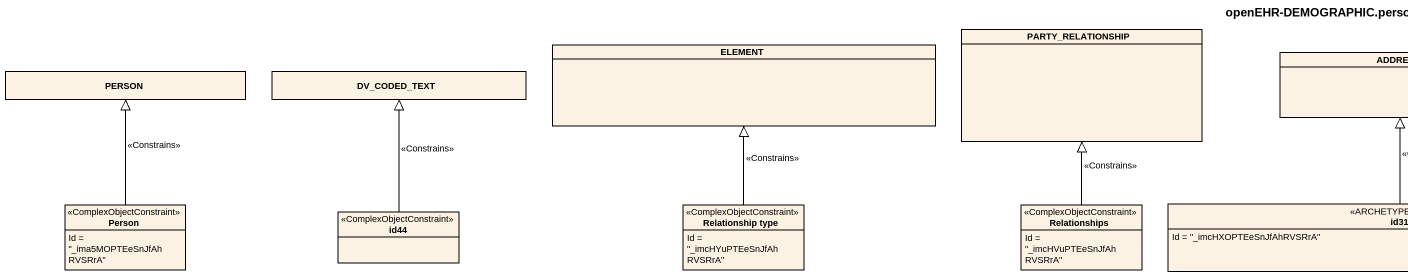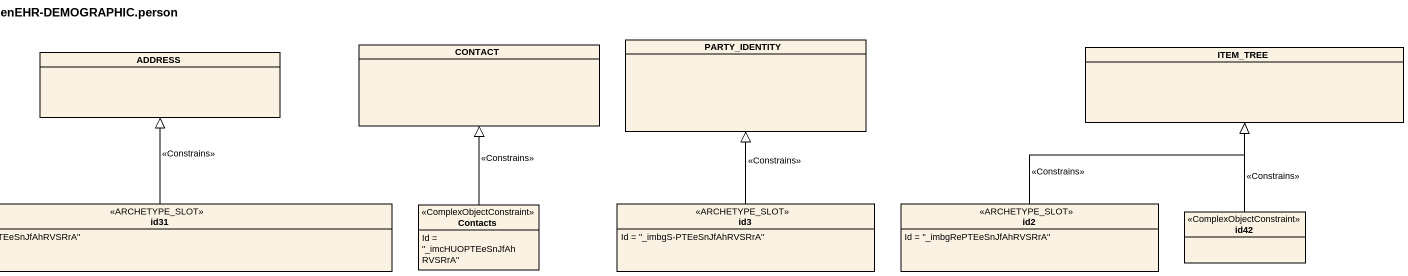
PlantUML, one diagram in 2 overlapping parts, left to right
@startuml
title openEHR-DEMOGRAPHIC.person
hide circle
hide empty members
class PARTY_RELATIONSHIP
class "PERSON" as PERSON_
class DV_CODED_TEXT
class ELEMENT
class ADDRESS
class CONTACT
class PARTY_IDENTITY
class ITEM_TREE
class "Person" as Person_ <<ComplexObjectConstraint>> {
  Id = "_ima5MOPTEeSnJfAhRVSRrA"
}
class id44 <<ComplexObjectConstraint>>
class "Relationship type" as Relationship_type <<ComplexObjectConstraint>> {
  Id = "_imcHYuPTEeSnJfAhRVSRrA"
}
class Relationships <<ComplexObjectConstraint>> {
  Id = "_imcHVuPTEeSnJfAhRVSRrA"
}
class id31 <<ARCHETYPE_SLOT>> {
  Id = "_imcHXOPTEeSnJfAhRVSRrA"
}
class Contacts <<ComplexObjectConstraint>> {
  Id = "_imcHUOPTEeSnJfAhRVSRrA"
}
class id3 <<ARCHETYPE_SLOT>> {
  Id = "_imbgS-PTEeSnJfAhRVSRrA"
}
class id2 <<ARCHETYPE_SLOT>> {
  Id = "_imbgRePTEeSnJfAhRVSRrA"
}
class id42 <<ComplexObjectConstraint>>
Person_ -up-|> PERSON_ : <<Constrains>>
id44 -up-|> DV_CODED_TEXT : <<Constrains>>
Relationship_type -up-|> ELEMENT : <<Constrains>>
Relationships -up-|> PARTY_RELATIONSHIP : <<Constrains>>
id31 -up-|> ADDRESS : <<Constrains>>
Contacts -up-|> CONTACT : <<Constrains>>
id3 -up-|> PARTY_IDENTITY : <<Constrains>>
id2 -up-|> ITEM_TREE : <<Constrains>>
id42 -up-|> ITEM_TREE : <<Constrains>>
@enduml
